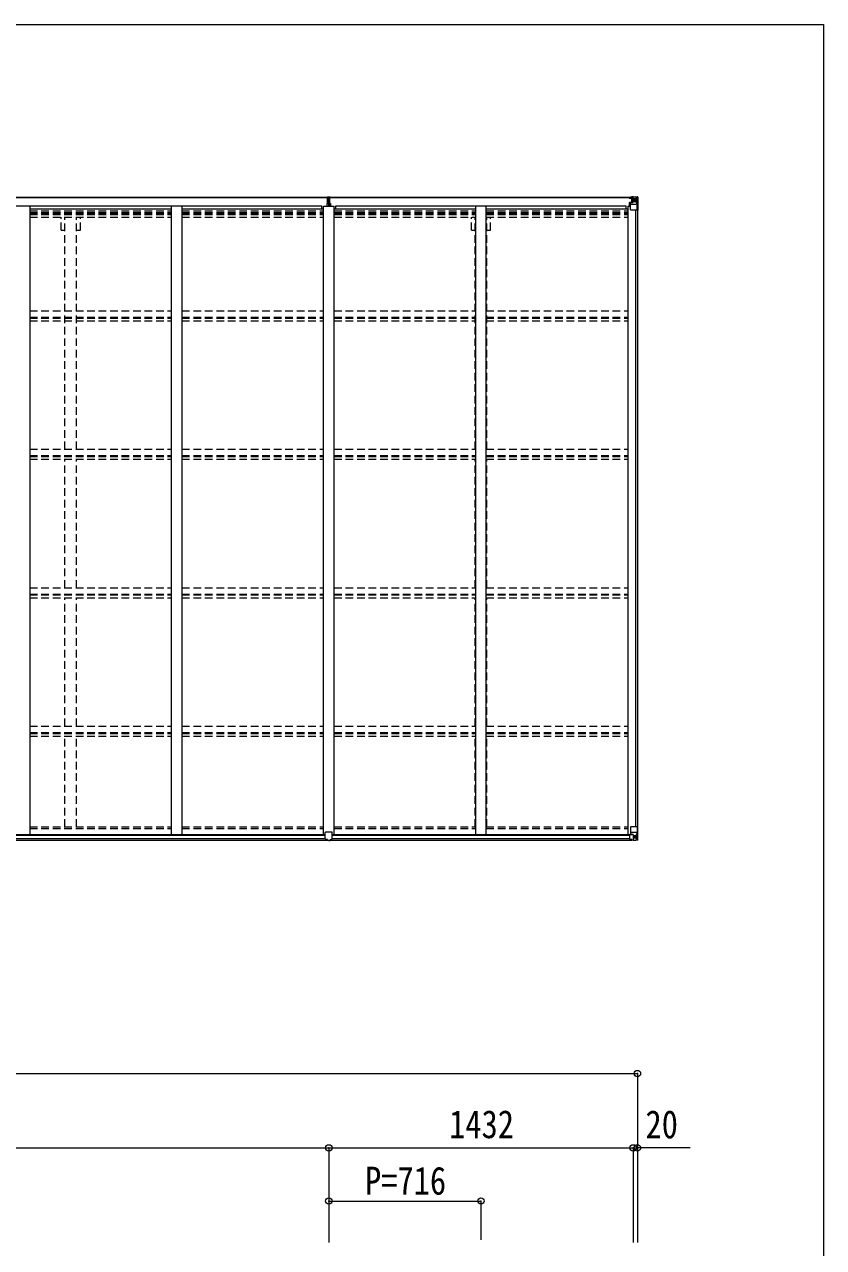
# Model space of a CAD drawing. Units: millimetres at full size, sheet at 1:30. Extents: x -8432 to 8432, y -5820 to 5820.
# Drawn here: x 4248 to 8008, y 63 to 5820 of the extents above; entities that cross this region are included whole.
import ezdxf
from ezdxf.enums import TextEntityAlignment as Align

# ---------------------------------------------------------------- set-up
doc = ezdxf.new("R2010")
doc.units = ezdxf.units.MM
doc.header["$LTSCALE"] = 30
doc.header["$PDMODE"] = 32
doc.header["$PDSIZE"] = 30
doc.linetypes.add('DASHED1', pattern=[1.8, 1.2, -0.6])
for name, color, linetype, lineweight in [('0-3_ELV2', 4, 'Continuous', 9), ('0-4_TABLE1', 6, 'Continuous', 9), ('0-6_OTH_LINE', 6, 'Continuous', 9), ('F-0_240', 7, 'Continuous', 9)]:
    doc.layers.add(name, color=color, linetype=linetype, lineweight=lineweight)
doc.styles.add('ＭＳ ゴシック', font='')
doc.styles.get('ＭＳ ゴシック').set_extended_font_data('MS Gothic')

msp = doc.modelspace()

# ---------------------------------------------------------------- linework, layer by layer
at = {"layer": '0-3_ELV2'}
for p, q in [((-46.32, 5007.36), (5673.69, 5007.36)), ((-46.32, 5005.21), (5673.69, 5005.21)), ((-15.32, 4967.08), (5647.69, 4967.08)), ((4273.19, 4967.06), (4273.19, 2007.14)), ((4273.19, 4951.56), (4939.19, 4951.56)), ((4939.19, 4967.06), (4939.19, 2007.14)), ((4989.19, 4967.06), (4989.19, 2007.14)), ((4989.19, 4951.56), (5655.19, 4951.56)), ((5647.69, 4951.56), (5647.69, 4967.08)), ((5655.19, 4965.24), (5705.19, 4965.24)), ((5655.19, 2007.14), (5655.19, 4965.24)), ((5686.69, 5007.36), (7110.69, 5007.36)), ((5686.69, 5005.21), (7110.69, 5005.21)), ((5705.19, 2007.14), (5705.19, 4965.24)), ((5705.19, 4951.56), (6371.19, 4951.56)), ((5712.69, 4967.08), (7079.68, 4967.08)), ((5712.69, 4951.56), (5712.69, 4967.08)), ((6371.19, 2007.14), (6371.19, 4967.08)), ((6421.19, 2007.14), (6421.19, 4967.08)), ((6421.19, 4951.56), (7087.18, 4951.56)), ((7079.68, 4951.56), (7079.68, 4967.08)), ((7087.18, 4965.24), (7100.19, 4965.24)), ((7087.18, 4965.24), (7087.18, 2007.14)), ((7122.48, 4946.59), (7122.48, 2043.16)), ((7132.18, 4946.59), (7132.18, 2043.16)), ((-43.08, 2007.14), (5663.69, 2007.14)), ((-41.32, 1981.36), (5673.69, 1981.36)), ((-31.32, 2004.87), (5663.69, 2004.87)), ((-31.32, 1989.26), (5663.69, 1989.26)), ((5686.69, 1981.36), (7105.69, 1981.36)), ((5696.69, 2007.14), (7107.45, 2007.14)), ((5696.69, 2004.87), (7095.69, 2004.87)), ((5696.69, 1989.26), (7095.69, 1989.26))]:
    msp.add_line(p, q, dxfattribs=at)
at = {"layer": '0-3_ELV2', "linetype": 'DASHED1'}
for p, q in [((4273.19, 4943.17), (4939.19, 4943.17)), ((4273.19, 4934.97), (4939.19, 4934.97)), ((4273.19, 4931.04), (4939.19, 4931.04)), ((4273.19, 4925.96), (4939.19, 4925.96)), ((4273.19, 4912.95), (4939.19, 4912.95)), ((4420.99, 4851.36), (4420.99, 4912.95)), ((4438.69, 3820.7), (4438.69, 4912.95)), ((4493.69, 3820.7), (4493.69, 4912.95)), ((4511.39, 4851.36), (4511.39, 4912.95)), ((4989.19, 4943.17), (5655.19, 4943.17)), ((4989.19, 4934.97), (5655.19, 4934.97)), ((4989.19, 4931.04), (5655.19, 4931.04)), ((4989.19, 4925.96), (5655.19, 4925.96)), ((4989.19, 4912.95), (5655.19, 4912.95)), ((5705.19, 4943.17), (6371.19, 4943.17)), ((5705.19, 4934.97), (6371.19, 4934.97)), ((5705.19, 4931.04), (6371.19, 4931.04)), ((5705.19, 4925.96), (6371.19, 4925.96)), ((5705.19, 4912.95), (6371.19, 4912.95)), ((6350.98, 4851.36), (6350.98, 4912.95)), ((6368.68, 3820.7), (6368.68, 4912.95)), ((6421.19, 4943.17), (7087.18, 4943.17)), ((6421.19, 4934.97), (7087.18, 4934.97)), ((6421.19, 4931.04), (7087.18, 4931.04)), ((6421.19, 4925.96), (7087.18, 4925.96)), ((6421.19, 4912.95), (7087.18, 4912.95)), ((6423.68, 3820.7), (6423.68, 4912.95)), ((6441.38, 4851.36), (6441.38, 4912.95)), ((4420.99, 4851.36), (4438.69, 4851.36)), ((4493.69, 4851.36), (4511.39, 4851.36)), ((6350.98, 4851.36), (6368.68, 4851.36)), ((6423.68, 4851.36), (6441.38, 4851.36)), ((4273.19, 4472.36), (4939.19, 4472.36)), ((4273.19, 4442.63), (4939.19, 4442.63)), ((4273.19, 4438.08), (4939.19, 4438.08)), ((4989.19, 4472.36), (5655.19, 4472.36)), ((4989.19, 4442.63), (5655.19, 4442.63)), ((4989.19, 4438.08), (5655.19, 4438.08)), ((5705.19, 4472.36), (6371.19, 4472.36)), ((5705.19, 4442.63), (6371.19, 4442.63)), ((5705.19, 4438.08), (6371.19, 4438.08)), ((6421.19, 4472.36), (7087.15, 4472.36)), ((6421.19, 4442.63), (7087.15, 4442.63)), ((6421.19, 4438.08), (7087.15, 4438.08)), ((4273.19, 4425.07), (4939.19, 4425.07)), ((4989.19, 4425.07), (5655.19, 4425.07)), ((5705.19, 4425.07), (6371.19, 4425.07)), ((6421.19, 4425.07), (7087.15, 4425.07)), ((4273.19, 3820.7), (4939.19, 3820.7)), ((4989.19, 3820.7), (5655.19, 3820.7)), ((5705.19, 3820.7), (6371.19, 3820.7)), ((6421.19, 3820.7), (7087.15, 3820.7)), ((4273.19, 3790.97), (4939.19, 3790.97)), ((4273.19, 3786.42), (4939.19, 3786.42)), ((4273.19, 3773.41), (4939.19, 3773.41)), ((4438.69, 3168.92), (4438.69, 3773.41)), ((4493.69, 3168.92), (4493.69, 3773.41)), ((4989.19, 3790.97), (5655.19, 3790.97)), ((4989.19, 3786.42), (5655.19, 3786.42)), ((4989.19, 3773.41), (5655.19, 3773.41)), ((5705.19, 3790.97), (6371.19, 3790.97)), ((5705.19, 3786.42), (6371.19, 3786.42)), ((5705.19, 3773.41), (6371.19, 3773.41)), ((6368.68, 3168.92), (6368.68, 3773.41)), ((6421.19, 3790.97), (7087.15, 3790.97)), ((6421.19, 3786.42), (7087.15, 3786.42)), ((6421.19, 3773.41), (7087.15, 3773.41)), ((6423.68, 3168.92), (6423.68, 3773.41)), ((4273.19, 3169.04), (4939.19, 3169.04)), ((4989.19, 3169.04), (5655.19, 3169.04)), ((5705.19, 3169.04), (6371.19, 3169.04)), ((6421.19, 3169.04), (7087.15, 3169.04)), ((4273.19, 3139.31), (4939.19, 3139.31)), ((4273.19, 3134.76), (4939.19, 3134.76)), ((4273.19, 3121.75), (4939.19, 3121.75)), ((4438.69, 2517.26), (4438.69, 3120.55)), ((4493.69, 2517.26), (4493.69, 3120.55)), ((4989.19, 3139.31), (5655.19, 3139.31)), ((4989.19, 3134.76), (5655.19, 3134.76)), ((4989.19, 3121.75), (5655.19, 3121.75)), ((5705.19, 3139.31), (6371.19, 3139.31)), ((5705.19, 3134.76), (6371.19, 3134.76)), ((5705.19, 3121.75), (6371.19, 3121.75)), ((6368.68, 2517.26), (6368.68, 3120.55)), ((6421.19, 3139.31), (7087.15, 3139.31)), ((6421.19, 3134.76), (7087.15, 3134.76)), ((6421.19, 3121.75), (7087.15, 3121.75)), ((6423.68, 2517.26), (6423.68, 3120.55)), ((4273.19, 2517.38), (4939.19, 2517.38)), ((4273.19, 2487.65), (4939.19, 2487.65)), ((4273.19, 2483.1), (4939.19, 2483.1)), ((4989.19, 2517.38), (5655.19, 2517.38)), ((4989.19, 2487.65), (5655.19, 2487.65)), ((4989.19, 2483.1), (5655.19, 2483.1)), ((5705.19, 2517.38), (6371.19, 2517.38)), ((5705.19, 2487.65), (6371.19, 2487.65)), ((5705.19, 2483.1), (6371.19, 2483.1)), ((6421.19, 2517.38), (7087.15, 2517.38)), ((6421.19, 2487.65), (7087.15, 2487.65)), ((6421.19, 2483.1), (7087.15, 2483.1)), ((4273.19, 2470.09), (4939.19, 2470.09)), ((4438.69, 2043.31), (4438.69, 2468.89)), ((4493.69, 2043.31), (4493.69, 2468.89)), ((4989.19, 2470.09), (5655.19, 2470.09)), ((5705.19, 2470.09), (6371.19, 2470.09)), ((6368.68, 2043.31), (6368.68, 2468.89)), ((6421.19, 2470.09), (7087.15, 2470.09)), ((6423.68, 2043.31), (6423.68, 2468.89)), ((4273.19, 2043.31), (4939.19, 2043.31)), ((4273.19, 2034.96), (4939.19, 2034.96)), ((4989.19, 2043.31), (5655.19, 2043.31)), ((4989.19, 2034.96), (5655.19, 2034.96)), ((5705.19, 2043.31), (6371.19, 2043.31)), ((5705.19, 2034.96), (6371.19, 2034.96)), ((6421.19, 2043.31), (7087.18, 2043.31)), ((6421.19, 2034.96), (7087.18, 2034.96))]:
    msp.add_line(p, q, dxfattribs=at)
at = {"layer": '0-4_TABLE1'}
for p, q in [((5673.69, 5009.06), (5680.19, 5009.46)), ((5673.69, 5004.56), (5673.69, 5009.06)), ((5680.19, 5009.46), (5686.69, 5009.06)), ((5680.19, 5009.46), (5680.19, 5006.46)), ((5686.69, 5004.56), (5686.69, 5009.06)), ((7105.69, 5007.36), (7105.69, 5009.99)), ((7105.69, 5009.99), (7133.25, 5008.3)), ((7112.19, 5008.71), (7105.69, 5009.1)), ((7112.19, 4983.49), (7112.19, 5009.59)), ((7112.19, 5009.48), (7124.19, 5008.69)), ((7124.28, 5008.69), (7132.2, 5008.21)), ((7133.25, 5008.26), (7133.25, 5008.3)), ((5671.69, 4978), (5678.69, 4978.06)), ((5671.69, 4965.24), (5671.69, 4978)), ((5678.69, 4977.56), (5671.69, 4977.5)), ((5671.69, 4976.62), (5678.69, 4976.56)), ((5678.69, 4976.06), (5671.69, 4976.12)), ((5678.69, 5006.37), (5673.69, 5006.06)), ((5674.69, 5003.56), (5678.69, 5003.56)), ((5674.69, 4978.03), (5674.69, 5003.56)), ((5674.69, 5001.73), (5678.69, 5001.66)), ((5674.69, 4998.13), (5678.69, 4998.07)), ((5674.69, 4989.9), (5678.69, 4989.86)), ((5680.19, 5006.46), (5678.69, 5006.36)), ((5678.69, 5006.36), (5678.69, 4965.24)), ((5678.69, 4992.85), (5681.69, 4992.85)), ((5678.69, 4985.78), (5681.69, 4985.78)), ((5678.69, 4976.13), (5681.69, 4976.13)), ((5678.69, 4969.06), (5681.69, 4969.06)), ((5686.69, 5006.06), (5680.19, 5006.46)), ((5681.69, 5003.56), (5685.69, 5003.56)), ((5681.69, 5003.56), (5681.69, 4965.24)), ((5681.69, 5001.66), (5685.69, 5001.66)), ((5681.69, 4998.07), (5685.69, 4998.07)), ((5681.69, 4989.86), (5685.69, 4989.86)), ((5681.69, 4978.06), (5688.69, 4978)), ((5688.69, 4977.5), (5681.69, 4977.56)), ((5681.69, 4976.56), (5688.69, 4976.62)), ((5688.69, 4976.12), (5681.69, 4976.06)), ((5685.69, 4978.03), (5685.69, 5003.56)), ((5688.69, 4978), (5688.69, 4965.24)), ((7094.19, 5002.61), (7094.19, 5005.21)), ((7100.19, 5004.29), (7094.19, 5004.29)), ((7095.19, 5005.21), (7095.19, 5004.29)), ((7095.19, 5002.56), (7110.19, 5002.43)), ((7100.73, 4981.5), (7095.69, 4981.46)), ((7095.69, 4965.24), (7095.69, 4981.46)), ((7095.69, 4979.74), (7100.19, 4979.72)), ((7095.69, 4969.59), (7100.19, 4969.59)), ((7096.69, 4981.47), (7096.69, 4979.73)), ((7100.39, 5007.79), (7098.69, 5007.36)), ((7110.19, 5002.59), (7100.19, 5002.68)), ((7100.19, 4947.59), (7100.19, 4980.69)), ((7124.19, 4973.26), (7100.19, 4973.26)), ((7100.39, 5007.79), (7100.69, 5007.79)), ((7100.69, 5007.79), (7100.69, 5007.36)), ((7111.36, 4983.23), (7101.01, 4981.58)), ((7101.01, 4980.95), (7111.36, 4982.6)), ((7101.01, 4981.58), (7101.01, 4980.95)), ((7102.19, 5003.52), (7102.19, 5005.21)), ((7102.19, 5004.55), (7110.19, 5004.55)), ((7102.19, 5004.52), (7110.19, 5004.52)), ((7102.19, 5003.52), (7110.69, 5003.52)), ((7105.69, 5008.18), (7110.69, 5008.09)), ((7106.69, 4982.49), (7106.69, 5002.46)), ((7110.58, 5002.22), (7106.69, 5002.22)), ((7106.69, 4998.59), (7110.69, 4998.59)), ((7106.69, 4990.39), (7110.69, 4990.39)), ((7110.19, 5004.55), (7110.19, 5002.59)), ((7110.19, 5002.43), (7110.19, 5002.59)), ((7110.69, 5003.88), (7112.19, 5003.88)), ((7110.69, 5000.35), (7124.19, 5000.35)), ((7110.69, 4986.79), (7124.19, 4986.79)), ((7111.36, 4982.6), (7111.36, 4983.23)), ((7118.71, 4993.15), (7118.71, 4992.19)), ((7126.52, 5000.29), (7124.19, 5000.35)), ((7124.19, 4986.79), (7126.52, 4986.82)), ((7124.19, 4986.79), (7124.19, 4986.79)), ((7130.8, 4973.47), (7124.19, 4973.26)), ((7126.52, 4986.82), (7126.52, 5000.29)), ((7130.8, 4973.47), (7126.65, 4985.56)), ((7127.37, 5003.8), (7130.11, 5007.47)), ((7131.34, 5007.24), (7131.34, 5007.17)), ((7131.34, 4946.59), (7131.34, 5007.17)), ((7134.19, 5007.3), (7134.19, 4946.59)), ((7134.19, 4946.59), (7101.19, 4946.59)), ((5663.69, 1985.23), (5663.69, 2017.55)), ((5695.69, 2018.55), (5664.69, 2018.55)), ((5696.69, 1985.23), (5696.69, 2017.55)), ((7100.19, 2042.16), (7100.19, 2009.06)), ((7124.19, 2016.49), (7100.19, 2016.49)), ((7134.19, 2043.16), (7101.19, 2043.16)), ((7130.8, 2016.27), (7124.19, 2016.49)), ((7130.8, 2016.27), (7126.65, 2004.19)), ((7131.34, 2043.16), (7131.34, 1982.57)), ((7134.19, 1982.45), (7134.19, 2043.16)), ((5663.69, 1985.23), (5663.69, 1985.19)), ((5673.69, 1984.46), (5664.69, 1984.51)), ((5686.69, 1984.46), (5695.69, 1984.51)), ((5696.69, 1985.23), (5696.68, 1985.19)), ((7095.69, 2006), (7095.69, 1985.85)), ((7105.69, 2006.94), (7096.69, 2006.91)), ((7096.69, 1985.13), (7105.69, 1985.08)), ((7101.01, 2008.8), (7111.36, 2007.15)), ((7101.01, 2008.17), (7101.01, 2008.8)), ((7108.66, 2006.94), (7101.01, 2008.17)), ((7112.19, 2006.94), (7105.69, 2006.94)), ((7105.69, 1979.76), (7105.69, 1985.7)), ((7111.36, 2007.15), (7111.36, 2006.94)), ((7112.19, 2006.94), (7112.19, 1980.16)), ((7112.19, 2002.96), (7124.19, 2002.96)), ((7124.19, 1989.4), (7112.19, 1989.4)), ((7112.19, 1980.27), (7124.19, 1981.05)), ((7119.67, 1996.6), (7119.67, 1997.56)), ((7124.19, 2002.96), (7124.19, 2002.96)), ((7124.19, 2002.96), (7126.52, 2002.93)), ((7126.52, 1989.45), (7124.19, 1989.39)), ((7124.28, 1981.06), (7132.2, 1981.53)), ((7126.52, 2002.93), (7126.52, 1989.45)), ((7127.37, 1985.95), (7130.11, 1982.28)), ((7131.34, 1982.5), (7131.34, 1982.57)), ((7133.25, 1981.49), (7133.25, 1981.44))]:
    msp.add_line(p, q, dxfattribs=at)
for points in [[(7105.69, 5008.59), (7110.69, 5008.59), (7110.69, 4983.13)], [(7100.19, 5004.29), (7100.19, 5002.67), (7094.19, 5002.72)], [(7117.75, 4995.07), (7116.79, 4995.07), (7116.79, 4994.11), (7117.75, 4994.11)], [(7119.67, 4996.03), (7119.67, 4996.99), (7118.71, 4996.99), (7118.71, 4996.03)], [(7118.71, 4992.19), (7119.67, 4992.19), (7119.67, 4993.15)], [(7120.63, 4994.11), (7121.59, 4994.11), (7121.59, 4995.07), (7120.63, 4995.07)], [(5680.19, 1979.03), (5673.69, 1979.43), (5673.69, 1984.46)], [(5680.19, 1979.03), (5686.69, 1979.43), (5686.69, 1984.46)], [(7095.69, 1985.85), (7095.7, 1985.74), (7105.69, 1985.7)], [(7133.25, 1981.44), (7124.19, 1980.89), (7105.69, 1979.76)], [(7117.75, 1995.64), (7116.79, 1995.64), (7116.79, 1994.68), (7117.75, 1994.68)], [(7119.67, 1997.56), (7118.71, 1997.56), (7118.71, 1996.6)], [(7118.71, 1993.72), (7118.71, 1992.76), (7119.67, 1992.76), (7119.67, 1993.72)], [(7120.63, 1994.68), (7121.59, 1994.68), (7121.59, 1995.64), (7120.63, 1995.64)]]:
    msp.add_lwpolyline(points, dxfattribs=at)
for centre in [(7119.19, 4994.59), (7119.19, 1995.16)]:
    msp.add_circle(centre, 5.3, dxfattribs=at)
for centre, radius, start, end in [((7133.19, 5007.3), 0.999, 0.04917, 86.5576), ((7133.19, 5007.3), 1, 359.99921, 86.49983), ((5674.69, 5004.56), 1, 180, 270), ((5685.69, 5004.56), 1, 270, 0), ((7095.05, 5010.25), 7.69, 263.56574, 271.03001), ((7101.12, 4980.65), 0.937, 96.73234, 177.67791), ((7101.12, 4980.02), 0.937, 96.73234, 177.67791), ((7110.18, 5002.09), 0.5, 359.95536, 89.47105), ((7110.19, 5005.05), 0.5, 270.00309, 0.00198), ((7110.19, 5005.02), 0.5, 269.99891, 359.99891), ((7110.17, 5001.92), 0.513, 358.95293, 88.11972), ((7111.25, 4984.16), 0.937, 276.73234, 357.67791), ((7111.25, 4983.53), 0.937, 276.73234, 357.67791), ((7117.75, 4996.03), 0.96, 270, 0), ((7117.75, 4993.15), 0.96, 0, 90), ((7120.63, 4996.03), 0.96, 180, 270), ((7120.63, 4993.15), 0.96, 90, 180), ((7130.06, 5007.3), 1.28, 357.54105, 48.82169), ((7132.03, 5020.91), 12.7, 264.89689, 270.75534), ((7133.19, 5007.26), 0.999, 0.04917, 86.5576), ((7101.19, 4947.59), 1, 180, 270), ((5664.69, 2017.55), 1, 90, 180), ((5695.69, 2017.55), 1, 0, 90), ((7101.19, 2042.16), 1, 90, 180), ((7101.12, 2009.73), 0.937, 182.32209, 263.26766), ((7101.12, 2009.1), 0.937, 182.32209, 263.26766), ((7111.25, 2006.21), 0.937, 50.93398, 83.26766), ((7117.75, 1996.6), 0.96, 270, 0), ((7117.75, 1993.72), 0.96, 0, 90), ((7120.63, 1996.6), 0.96, 180, 270), ((7120.63, 1993.72), 0.96, 90, 180), ((7130.06, 1982.45), 1.28, 311.17831, 2.45895), ((7132.03, 1968.84), 12.7, 89.24466, 95.10311), ((7133.19, 1982.49), 0.999, 273.4424, 359.95083), ((7133.19, 1982.45), 0.999, 273.4424, 359.95083), ((7133.19, 1982.44), 1, 273.50017, 0.00079)]:
    msp.add_arc(centre, radius, start, end, dxfattribs=at)
for centre, major_axis, ratio, start_param, end_param in [((5678.71, 5006.37), (0.18, -2.99), 0.008711, 3.1415927, 4.7113235), ((6932.25, 5020.61), (-201, 12.36), 0.060933, 3.1453404, 3.145839), ((5506.82, 4995.85), (171.87, 10.52), 0.017422, 6.2821194, 6.2831848), ((7205.93, 5000.35), (-81.75, 0), 0.061163, 6.2824128, 6.2831853), ((7129.39, 5000.21), (-0.03, 5), 0.573921, 0.7672717, 1.551125), ((7127.92, 4986.84), (0, 3), 0.468246, 1.5772882, 2.0127935), ((7131.06, 5005.28), (0.02, 3), 0.466854, 0.125683, 0.7596956), ((7130.07, 4975.82), (-0.85, 2.32), 0.403757, 3.0087805, 3.9744392), ((7131.25, 5008.38), (-2, 0.12), 0.060933, 2.0712557, 3.1453404), ((7130.07, 2013.93), (-0.85, -2.32), 0.403757, 2.3087461, 3.2744049), ((5664.69, 1985.22), (1, -0.012), 0.707053, 3.2044821, 4.7211143), ((5695.69, 1985.22), (-1, -0.012), 0.707053, 3.2044821, 4.7211143), ((7096.69, 2006), (-1, -0.021), 0.906239, 4.6936843, 6.2644806), ((7096.69, 1985.84), (-1, 0.012), 0.707053, 0.1587743, 1.5795216), ((7205.93, 1989.4), (-81.75, 0), 0.061163, 0, 0.0007725), ((7127.92, 2002.9), (0, -3), 0.468246, 4.2703918, 4.7058971), ((7129.39, 1989.53), (-0.03, -5), 0.573921, 4.7320603, 5.5159136), ((7131.06, 1984.46), (0.02, -3), 0.466854, 5.5234897, 6.1575023), ((7131.25, 1981.37), (-2, -0.12), 0.060933, 3.1378449, 4.2119296), ((6932.25, 1969.13), (-201, -12.36), 0.060933, 3.1373463, 3.1378449)]:
    msp.add_ellipse(centre, major_axis=major_axis, ratio=ratio, start_param=start_param, end_param=end_param, dxfattribs=at)
at = {"layer": '0-6_OTH_LINE'}
for p, q in [((-67.81, 882.4), (7132.18, 882.4)), ((7132.18, 882.4), (7132.18, 89.75)), ((-47.82, 532.4), (5680.19, 532.4)), ((5680.19, 532.4), (5680.19, 86.99)), ((5680.19, 532.4), (7112.19, 532.4)), ((7112.19, 532.4), (7112.19, 86.99)), ((7112.19, 532.4), (7132.18, 532.4)), ((7132.18, 532.4), (7132.18, 86.99)), ((5680.19, 282.4), (5680.19, 99.95)), ((5680.19, 282.4), (6396.19, 282.4)), ((6396.19, 282.4), (6396.19, 99.95))]:
    msp.add_line(p, q, dxfattribs=at)
at = {"layer": '0-6_OTH_LINE', "lineweight": 18}
msp.add_line((7381.02, 532.4), (7132.18, 532.4), dxfattribs=at)
at = {"layer": '0-6_OTH_LINE'}
for p in [(7132.18, 882.4), (5680.19, 532.4), (7112.19, 532.4), (7132.18, 532.4), (5680.19, 282.4), (6396.19, 282.4)]:
    msp.add_point(p, dxfattribs=at)
at = {"layer": 'F-0_240', "color": 5}
for p, q in [((-8432.06, 5820), (8007.94, 5820)), ((8007.94, 5820), (8007.94, -5820))]:
    msp.add_line(p, q, dxfattribs=at)

# ---------------------------------------------------------------- texts
at = {"layer": '0-6_OTH_LINE', "color": 7, "style": 'ＭＳ ゴシック', "width": 0.85}
for s, p in [('1432', (6246.19, 538.4)), ('20', (7170.27, 538.04)), ('P=716', (5850.69, 272.4))]:
    msp.add_text(s, height=132, dxfattribs=at).set_placement(p, align=Align.BOTTOM_LEFT)

doc.saveas('drawing.dxf')
